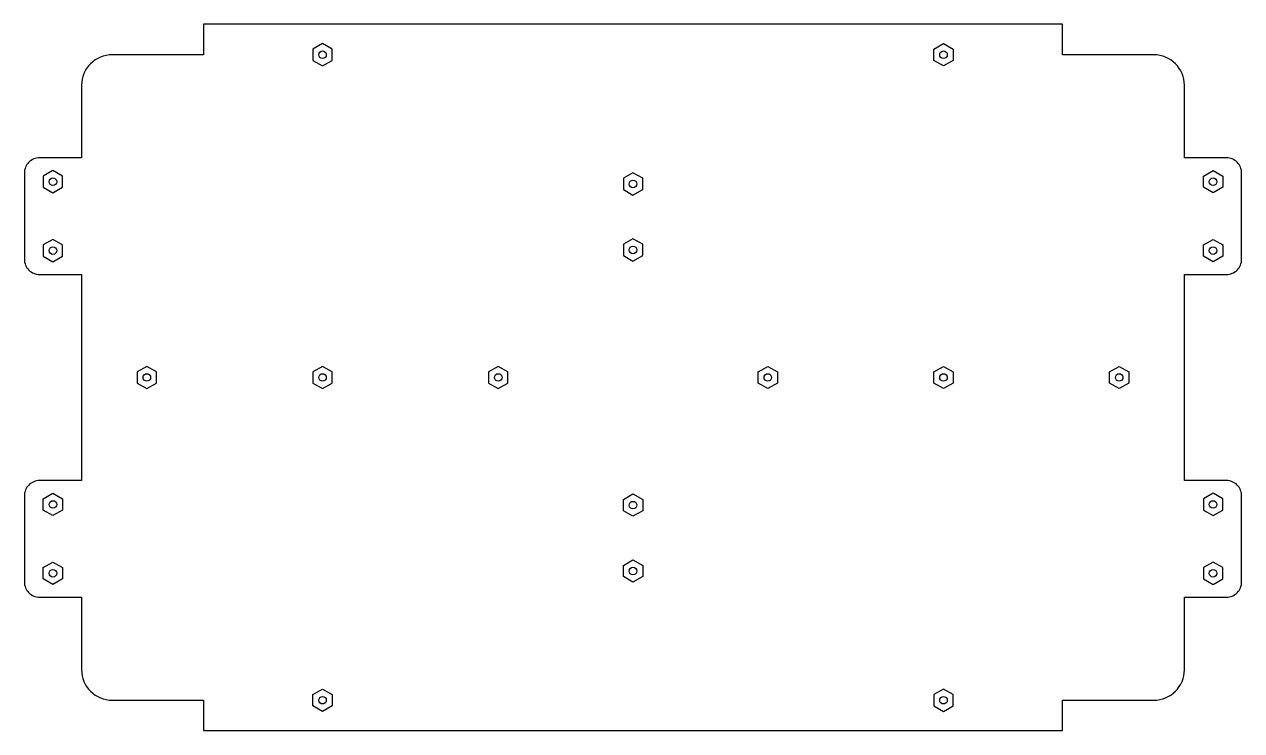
# Model space of a CAD drawing. Extents: x 0.1 to 20, y 0.1 to 11.7.
import ezdxf

# ---------------------------------------------------------------- set-up
doc = ezdxf.new("R2010")
doc.units = 0
doc.layers.add('DEFAULT', color=7, linetype='CONTINUOUS')

msp = doc.modelspace()

# ---------------------------------------------------------------- linework, layer by layer
at = {"layer": 'DEFAULT'}
msp.add_lwpolyline([(3.007, 0.15), (17.099, 0.15), (17.099, 0.65), (18.599, 0.65, 0.414214), (19.099, 1.15), (19.099, 2.341), (19.788, 2.341, 0.414214), (20.038, 2.591), (20.038, 4.006, 0.414214), (19.788, 4.256), (19.099, 4.256), (19.099, 7.639), (19.788, 7.639, 0.414214), (20.038, 7.889), (20.038, 9.305, 0.414214), (19.788, 9.555), (19.099, 9.555), (19.099, 10.746, 0.414214), (18.599, 11.246), (17.099, 11.246), (17.099, 11.746), (3.007, 11.746), (3.007, 11.246), (1.507, 11.246, 0.414214), (1.007, 10.746), (1.007, 9.555), (0.319, 9.555, 0.414214), (0.069, 9.305), (0.069, 7.889, 0.414214), (0.319, 7.639), (1.007, 7.639), (1.007, 4.256), (0.319, 4.256, 0.414214), (0.069, 4.006), (0.069, 2.591, 0.414214), (0.319, 2.341), (1.007, 2.341), (1.007, 1.15, 0.414214), (1.507, 0.65), (3.007, 0.65)], format="xyb", close=True, dxfattribs=at)
for points in [[(4.96, 11.063), (5.119, 11.154), (5.119, 11.338), (4.96, 11.429), (4.801, 11.338), (4.801, 11.154)], [(15.147, 11.063), (14.988, 11.154), (14.988, 11.338), (15.147, 11.429), (15.305, 11.338), (15.305, 11.154)], [(0.538, 8.978), (0.697, 9.07), (0.697, 9.253), (0.538, 9.345), (0.379, 9.253), (0.379, 9.07)], [(10.053, 8.943), (10.212, 9.035), (10.212, 9.218), (10.053, 9.31), (9.895, 9.218), (9.895, 9.035)], [(19.569, 8.978), (19.41, 9.07), (19.41, 9.253), (19.569, 9.345), (19.727, 9.253), (19.727, 9.07)], [(0.538, 7.849), (0.697, 7.941), (0.697, 8.124), (0.538, 8.215), (0.379, 8.124), (0.379, 7.941)], [(10.053, 7.86), (10.212, 7.952), (10.212, 8.135), (10.053, 8.226), (9.895, 8.135), (9.895, 7.952)], [(19.569, 7.849), (19.41, 7.941), (19.41, 8.124), (19.569, 8.215), (19.727, 8.124), (19.727, 7.941)], [(2.078, 5.765), (2.237, 5.856), (2.237, 6.039), (2.078, 6.131), (1.919, 6.039), (1.919, 5.856)], [(4.96, 5.765), (5.119, 5.856), (5.119, 6.039), (4.96, 6.131), (4.801, 6.039), (4.801, 5.856)], [(7.842, 5.765), (8.001, 5.856), (8.001, 6.039), (7.842, 6.131), (7.683, 6.039), (7.683, 5.856)], [(12.265, 5.765), (12.106, 5.856), (12.106, 6.039), (12.265, 6.131), (12.423, 6.039), (12.423, 5.856)], [(15.147, 5.765), (14.988, 5.856), (14.988, 6.039), (15.147, 6.131), (15.305, 6.039), (15.305, 5.856)], [(18.029, 5.765), (17.87, 5.856), (17.87, 6.039), (18.029, 6.131), (18.187, 6.039), (18.187, 5.856)], [(0.538, 4.047), (0.697, 3.955), (0.697, 3.772), (0.538, 3.68), (0.379, 3.772), (0.379, 3.955)], [(10.053, 4.036), (10.212, 3.944), (10.212, 3.761), (10.053, 3.669), (9.895, 3.761), (9.895, 3.944)], [(19.569, 4.047), (19.41, 3.955), (19.41, 3.772), (19.569, 3.68), (19.727, 3.772), (19.727, 3.955)], [(0.538, 2.917), (0.697, 2.826), (0.697, 2.642), (0.538, 2.551), (0.379, 2.642), (0.379, 2.826)], [(10.053, 2.952), (10.212, 2.861), (10.212, 2.678), (10.053, 2.586), (9.895, 2.678), (9.895, 2.861)], [(19.569, 2.917), (19.41, 2.826), (19.41, 2.642), (19.569, 2.551), (19.727, 2.642), (19.727, 2.826)], [(4.96, 0.833), (5.119, 0.741), (5.119, 0.558), (4.96, 0.466), (4.801, 0.558), (4.801, 0.741)], [(15.147, 0.833), (14.988, 0.741), (14.988, 0.558), (15.147, 0.466), (15.305, 0.558), (15.305, 0.741)]]:
    msp.add_lwpolyline(points, close=True, dxfattribs=at)
for centre in [(4.96, 11.246), (15.147, 11.246), (0.538, 9.162), (10.053, 9.126), (19.569, 9.162), (0.538, 8.032), (10.053, 8.043), (19.569, 8.032), (2.078, 5.948), (4.96, 5.948), (7.842, 5.948), (12.265, 5.948), (15.147, 5.948), (18.029, 5.948), (0.538, 3.863), (10.053, 3.852), (19.569, 3.863), (0.538, 2.734), (10.053, 2.769), (19.569, 2.734), (4.96, 0.65), (15.147, 0.65)]:
    msp.add_circle(centre, 0.0625, dxfattribs=at)

doc.saveas('drawing.dxf')
